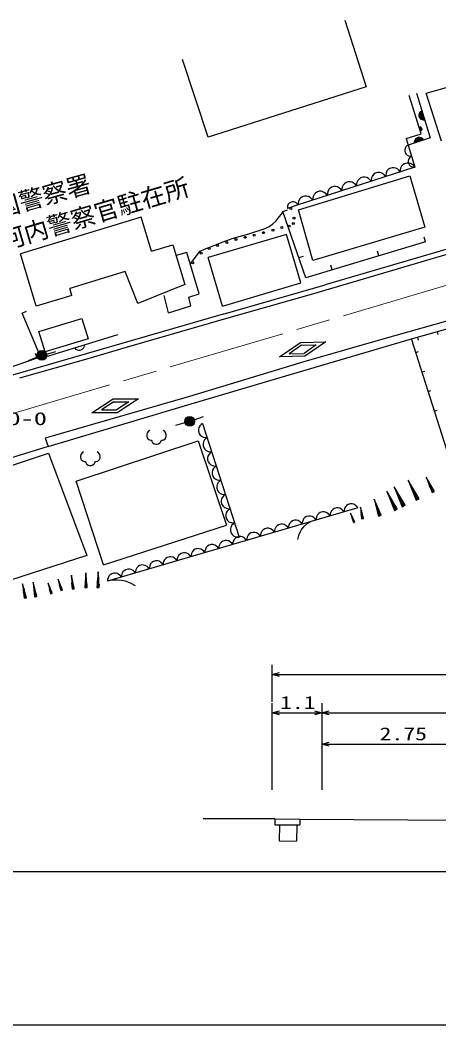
# Model space of a CAD drawing. Units: millimetres, scale not verified. Extents: x 40000 to 680000, y 20000 to 380000.
# Drawn here: x 111604 to 154499, y 205000 to 307832 of the extents above; entities that cross this region are included whole.
import ezdxf
from ezdxf.enums import TextEntityAlignment as Align

# ---------------------------------------------------------------- set-up
doc = ezdxf.new("R2010")
doc.units = ezdxf.units.MM
doc.header["$LTSCALE"] = 1000
doc.linetypes.add('CHAIN', pattern=[18.5, 12, -1.5, 3.5, -1.5])
for name, color, linetype, lineweight in [('M-BGD', 7, 'Continuous', 25), ('M-BMK', 2, 'CHAIN', 13), ('M-TTL-BAND', 7, 'Continuous', 25)]:
    doc.layers.add(name, color=color, linetype=linetype, lineweight=lineweight)
doc.layers.add('M-BMK-SRVR', color=3, linetype='Continuous')
doc.styles.add('ＭＳ ゴシック', font='')
doc.styles.get('ＭＳ ゴシック').set_extended_font_data('MS Gothic')

# ---------------------------------------------------------------- blocks, each defined once
blk = doc.blocks.new('BUHIN103')
at = {"color": 7, "linetype": 'Continuous', "lineweight": 25}
blk.add_line((0, 0), (461, 195), dxfattribs=at)
blk = doc.blocks.new('BUHIN109')
at = {"color": 7, "linetype": 'Continuous', "lineweight": 25}
blk.add_line((0, 0), (-161, 473), dxfattribs=at)
blk = doc.blocks.new('BUHIN111')
at = {"color": 7, "linetype": 'Continuous', "lineweight": 25}
blk.add_line((0, 0), (-144, 479), dxfattribs=at)
blk = doc.blocks.new('BUHIN112')
at = {"color": 7, "linetype": 'Continuous', "lineweight": 25}
blk.add_line((0, 0), (472, 165), dxfattribs=at)
blk = doc.blocks.new('BUHIN118')
at = {"color": 7, "linetype": 'Continuous', "lineweight": 25}
for radius in [498, 440, 382, 322, 265, 195, 135, 77.5, 15]:
    blk.add_circle((0, 0), radius, dxfattribs=at)
blk = doc.blocks.new('BUHIN119')
at = {"color": 7, "linetype": 'Continuous', "lineweight": 25}
blk.add_lwpolyline([(-688, 612), (-844, 532), (-964, 353), (-999, 198), (-1000, 43), (-965, -117), (-886, -233), (-771, -313), (-611, -348), (-536, -349), (-471, -469), (-392, -609), (-237, -729), (-82, -765), (68, -765), (193, -731), (348, -651), (423, -571), (464, -471), (529, -351), (609, -352), (764, -317), (879, -237), (960, -123), (1000, 37), (1001, 192), (961, 347), (841, 528), (687, 608)], dxfattribs=at)
blk = doc.blocks.new('BUHIN152')
at = {"color": 7, "linetype": 'Continuous', "lineweight": 25}
blk.add_circle((0, 0), 99.5, dxfattribs=at)
blk = doc.blocks.new('BUHIN153')
at = {"color": 7, "linetype": 'Continuous', "lineweight": 25}
blk.add_circle((0, 0), 99.5, dxfattribs=at)
blk = doc.blocks.new('BUHIN154')
at = {"color": 7, "linetype": 'Continuous', "lineweight": 25}
blk.add_circle((0, 0), 99.5, dxfattribs=at)
blk = doc.blocks.new('BUHIN235')
at = {"color": 7, "linetype": 'Continuous', "lineweight": 25}
blk.add_line((0, 0), (286, 91), dxfattribs=at)
blk = doc.blocks.new('BUHIN236')
at = {"color": 7, "linetype": 'Continuous', "lineweight": 25}
blk.add_line((0, 0), (82, -289), dxfattribs=at)
blk = doc.blocks.new('BUHIN238')
at = {"color": 7, "linetype": 'Continuous', "lineweight": 25}
blk.add_lwpolyline([(747, 241), (635, 395), (499, 512), (300, 629), (107, 666), (-87, 665), (-319, 590), (-476, 477), (-611, 334), (-704, 123), (-743, -50), (-747, -241)], dxfattribs=at)
blk = doc.blocks.new('BUHIN239')
at = {"color": 7, "linetype": 'Continuous', "lineweight": 25}
blk.add_lwpolyline([(-174, 567), (-291, 484), (-381, 382), (-472, 233), (-501, 88), (-503, -58), (-449, -234), (-366, -354), (-259, -458), (-101, -530), (30, -561), (174, -567)], dxfattribs=at)
blk = doc.blocks.new('BUHIN240')
at = {"color": 7, "linetype": 'Continuous', "lineweight": 25}
blk.add_lwpolyline([(712, 209), (611, 357), (485, 471), (300, 587), (118, 626), (-65, 631), (-286, 566), (-437, 463), (-569, 332), (-662, 135), (-703, -28), (-712, -209)], dxfattribs=at)
blk = doc.blocks.new('BUHIN241')
at = {"color": 7, "linetype": 'Continuous', "lineweight": 25}
blk.add_lwpolyline([(-234, 728), (-384, 620), (-498, 487), (-612, 293), (-648, 105), (-648, -84), (-575, -309), (-466, -463), (-327, -595), (-121, -685), (48, -723), (234, -728)], dxfattribs=at)
blk = doc.blocks.new('BUHIN317')
at = {"color": 7, "linetype": 'Continuous', "lineweight": 25}
blk.add_lwpolyline([(750, -216), (0, 0), (750, 214)], dxfattribs=at)
blk = doc.blocks.new('BUHIN316')
at = {"color": 7, "linetype": 'Continuous', "lineweight": 25}
blk.add_lwpolyline([(-750, 216), (0, 0), (-750, -214)], dxfattribs=at)

msp = doc.modelspace()

# ---------------------------------------------------------------- linework, layer by layer
at = {"layer": 'M-BGD'}
for p, q in [((144878, 307832), (147062, 301008)), ((130879, 295838), (128221, 303815)), ((153199, 300337), (158483, 301861)), ((147062, 301008), (130879, 295838)), ((152200, 300350), (153611, 295773)), ((154765, 295427), (153199, 300337)), ((152688, 296201), (151449, 300127)), ((152696, 297681), (152518, 298259)), ((152559, 298337), (152773, 297642)), ((152848, 297612), (152605, 298398)), ((152653, 298455), (152919, 297595)), ((152986, 297589), (152706, 298497)), ((152493, 298128), (152602, 297772)), ((151137, 295730), (152688, 296201)), ((152493, 296924), (152635, 296471)), ((152661, 296492), (152526, 296921)), ((152562, 296913), (152685, 296520)), ((152708, 296551), (152599, 296898)), ((152638, 296879), (152729, 296590)), ((152741, 296656), (152685, 296833)), ((151137, 295730), (151333, 295049)), ((153611, 295773), (151333, 295049)), ((152001, 295327), (152906, 295615)), ((152863, 295667), (152005, 295394)), ((152022, 295465), (152806, 295714)), ((152744, 295760), (152051, 295540)), ((152089, 295617), (152666, 295801)), ((152535, 295825), (152180, 295712)), ((151333, 295049), (152030, 292782)), ((152030, 292782), (140080, 288920)), ((140130, 288424), (151536, 291910)), ((151536, 291910), (153061, 286631)), ((140080, 288920), (138976, 288562)), ((141598, 283216), (140130, 288424)), ((124011, 287664), (111633, 283918)), ((125066, 284180), (124011, 287664)), ((138890, 285879), (130879, 283527)), ((140365, 280932), (138890, 285879)), ((153061, 286631), (141598, 283216)), ((161021, 286064), (142834, 280728)), ((141439, 279798), (161160, 285584)), ((113261, 278540), (111633, 283918)), ((125066, 284180), (127239, 284837)), ((127239, 284837), (128469, 280769)), ((128677, 284062), (127574, 283729)), ((129960, 279809), (128677, 284062)), ((132341, 278540), (130879, 283527)), ((122354, 282095), (116687, 280380)), ((123660, 278839), (122354, 282095)), ((128469, 280769), (123660, 278839)), ((132341, 278540), (140365, 280932)), ((116909, 279644), (116687, 280380)), ((128893, 279485), (129960, 279809)), ((132411, 277735), (142834, 280728)), ((132550, 277255), (141439, 279798)), ((116909, 279644), (113261, 278540)), ((126817, 277890), (126345, 279648)), ((129102, 278601), (128893, 279485)), ((132411, 277735), (87921, 264899)), ((113751, 273238), (111802, 277848)), ((126817, 277890), (129102, 278601)), ((113539, 275960), (117940, 277294)), ((117940, 277294), (118568, 275219)), ((122497, 274366), (132550, 277255)), ((155406, 277052), (148767, 275192)), ((114167, 273886), (113539, 275960)), ((113751, 273238), (121618, 275670)), ((118568, 275219), (114167, 273886)), ((138171, 273371), (140320, 274854)), ((138813, 271419), (151696, 275207)), ((140320, 274854), (142929, 274908)), ((140416, 274556), (141936, 274587)), ((148767, 275192), (140655, 272854)), ((141936, 274587), (140685, 273724)), ((142929, 274908), (140781, 273426)), ((114315, 273652), (115277, 273925)), ((118560, 273185), (122497, 274366)), ((140416, 274556), (139165, 273692)), ((139165, 273692), (140685, 273724)), ((113358, 273226), (103486, 269871)), ((111574, 271207), (118560, 273185)), ((113369, 273332), (112439, 272963)), ((140655, 272854), (128938, 269316)), ((140781, 273426), (138171, 273371)), ((128537, 268394), (138813, 271419)), ((128938, 269316), (114179, 265051)), ((114482, 264182), (128537, 268394)), ((118945, 267650), (121133, 269073)), ((121221, 268772), (119947, 267943)), ((121133, 269073), (123743, 269056)), ((121221, 268772), (122741, 268762)), ((122741, 268762), (121467, 267934)), ((123743, 269056), (121555, 267633)), ((121555, 267633), (118945, 267650)), ((119947, 267943), (121467, 267934)), ((128492, 266629), (127532, 266351)), ((129443, 266937), (130385, 267274)), ((130285, 266559), (134028, 254912)), ((114179, 265051), (114482, 264182)), ((117358, 260629), (129850, 264776)), ((129850, 264776), (132741, 256152)), ((102414, 259526), (114526, 263501)), ((114482, 264182), (108134, 262232)), ((114526, 263501), (118436, 253039)), ((120154, 252100), (117358, 260629)), ((152291, 258814), (151447, 260568)), ((153903, 259562), (153250, 260917)), ((153388, 260554), (153872, 259547)), ((153449, 260584), (153934, 259577)), ((153849, 259536), (153538, 260183)), ((153964, 259591), (153653, 260238)), ((150076, 257760), (149249, 259424)), ((150875, 258146), (150009, 259890)), ((150192, 259422), (150836, 258127)), ((150271, 259462), (150915, 258166)), ((151624, 260098), (152252, 258794)), ((151704, 260136), (152331, 258833)), ((152222, 258780), (151819, 259618)), ((152371, 258852), (151967, 259689)), ((151991, 259145), (152177, 258759)), ((152224, 259257), (152410, 258871)), ((153671, 259818), (153815, 259519)), ((153851, 259905), (153995, 259606)), ((148436, 257142), (147919, 258648)), ((148018, 258249), (148402, 257130)), ((148086, 258273), (148470, 257153)), ((149424, 258978), (150038, 257741)), ((149499, 259015), (150113, 257778)), ((150010, 257727), (149615, 258522)), ((150151, 257797), (149756, 258592)), ((150006, 258182), (150189, 257816)), ((150806, 258112), (150393, 258945)), ((150954, 258186), (150541, 259018)), ((150571, 258474), (150762, 258090)), ((150803, 258589), (150993, 258205)), ((146197, 257909), (120561, 250396)), ((145809, 256468), (145474, 257287)), ((145578, 257084), (145827, 256476)), ((146664, 256816), (146487, 257864)), ((146509, 257590), (146640, 256812)), ((146622, 256809), (146538, 257309)), ((146556, 257598), (146688, 256820)), ((146711, 256824), (146627, 257324)), ((148376, 257121), (148130, 257840)), ((148224, 257440), (148338, 257108)), ((148504, 257165), (148257, 257884)), ((148424, 257509), (148538, 257177)), ((149785, 258073), (149968, 257706)), ((120154, 252100), (132741, 256152)), ((145541, 257069), (145790, 256461)), ((145776, 256455), (145616, 256846)), ((145682, 256627), (145755, 256446)), ((145846, 256483), (145686, 256874)), ((145790, 256671), (145864, 256491)), ((146557, 257036), (146596, 256805)), ((146696, 257059), (146735, 256828)), ((118436, 253039), (109433, 250144)), ((118342, 249789), (118346, 251116)), ((119590, 249797), (119594, 251213)), ((112131, 248707), (111890, 250012)), ((113186, 248866), (112979, 250177)), ((114807, 249163), (114511, 250090)), ((115849, 249499), (115527, 250511)), ((115587, 250244), (115826, 249492)), ((115633, 250258), (115872, 249506)), ((115809, 249486), (115655, 249970)), ((115895, 249514), (115741, 249997)), ((117035, 249650), (116878, 250879)), ((116891, 250559), (117007, 249646)), ((116987, 249644), (116912, 250230)), ((116921, 249910), (116955, 249640)), ((116946, 250566), (117063, 249653)), ((117091, 249657), (117016, 250244)), ((117084, 249931), (117118, 249660)), ((118257, 250082), (118256, 249789)), ((118290, 249789), (118291, 250423)), ((118315, 250775), (118312, 249789)), ((118375, 250775), (118372, 249789)), ((118402, 249789), (118404, 250422)), ((118433, 250081), (118432, 249789)), ((119499, 250110), (119498, 249798)), ((119534, 249798), (119536, 250474)), ((119561, 250849), (119558, 249797)), ((119625, 250849), (119622, 249797)), ((119654, 249797), (119656, 250473)), ((119687, 250109), (119686, 249797)), ((111922, 249671), (112101, 248702)), ((112079, 248697), (111964, 249321)), ((111981, 249682), (112160, 248712)), ((111993, 248979), (112046, 248691)), ((112190, 248718), (112075, 249341)), ((112166, 249011), (112219, 248723)), ((113003, 249835), (113157, 248861)), ((113134, 248858), (113035, 249484)), ((113055, 249141), (113101, 248852)), ((113062, 249845), (113216, 248870)), ((113245, 248875), (113147, 249501)), ((113229, 249169), (113275, 248880)), ((114566, 249845), (114786, 249156)), ((114608, 249859), (114828, 249169)), ((114770, 249151), (114629, 249594)), ((114681, 249348), (114747, 249144)), ((114849, 249176), (114708, 249619)), ((114805, 249387), (114870, 249183)), ((115712, 249701), (115783, 249478)), ((115847, 249744), (115918, 249521)), ((137431, 238065), (137431, 241864)), ((137431, 240864), (182722, 240864)), ((137431, 229070), (137431, 237932)), ((142495, 237932), (142495, 229070)), ((137431, 236932), (142495, 236932)), ((142495, 236932), (173878, 236932)), ((142495, 233734), (159019, 233734)), ((137683, 226077), (130344, 226097)), ((137683, 226077), (137681, 225471)), ((137681, 225471), (140257, 225464)), ((137683, 226077), (140259, 226070)), ((138157, 225469), (138153, 223824)), ((139933, 225465), (139928, 223819)), ((140259, 226070), (140257, 225464)), ((140259, 226070), (178185, 225806)), ((138153, 223824), (139928, 223819)), ((74622, 220705), (355661, 220705))]:
    msp.add_line(p, q, dxfattribs=at)
for points in [[(153053, 297584), (152931, 297588), (152821, 297614), (152687, 297675), (152597, 297763), (152527, 297864), (152481, 298012), (152482, 298135), (152507, 298258), (152584, 298384), (152659, 298470), (152758, 298539)], [(152459, 296926), (152520, 296924), (152575, 296911), (152642, 296882), (152687, 296838), (152723, 296788), (152746, 296714), (152746, 296652), (152734, 296591), (152696, 296528), (152659, 296484), (152609, 296449)], [(151996, 295260), (151999, 295381), (152024, 295492), (152084, 295626), (152170, 295717), (152271, 295788), (152419, 295835), (152542, 295835), (152665, 295811), (152791, 295736), (152878, 295661), (152949, 295563)], [(152462, 258853), (151354, 260761), (152154, 258705)], [(154035, 259592), (153178, 261067), (153797, 259478)], [(150238, 257799), (149158, 259608), (149946, 257654)], [(151045, 258188), (149914, 260082), (150740, 258036)], [(148578, 257157), (147862, 258814), (148314, 257066)], [(145887, 256481), (145437, 257378), (145743, 256423)], [(146759, 256811), (146468, 257979), (146576, 256780)], [(117146, 249639), (116861, 251014), (116931, 249612)], [(118458, 249762), (118346, 251263), (118226, 249763)], [(119714, 249769), (119594, 251369), (119466, 249770)], [(112250, 248702), (111863, 250156), (112021, 248660)], [(113305, 248858), (112956, 250322), (113075, 248822)], [(114894, 249170), (114479, 250193), (114731, 249119)], [(115944, 249507), (115491, 250623), (115767, 249451)]]:
    msp.add_lwpolyline(points, close=True, dxfattribs=at)
for points in [[(140080, 288920), (139997, 289033), (139896, 289119), (139749, 289206), (139606, 289233), (139463, 289232), (139292, 289177), (139176, 289093), (139076, 288988), (139007, 288831), (138979, 288703), (138976, 288562)], [(129042, 282871), (129527, 283542), (130060, 284174), (130478, 284395), (130944, 284572), (132130, 285054), (133325, 285474), (135016, 285961), (136715, 286513), (137106, 286706), (137469, 286954), (137825, 287292), (138149, 287685), (138364, 287981), (138574, 288285)], [(153130, 285140), (140884, 281459), (138519, 288233)], [(155293, 263849), (151696, 275207), (158344, 277096)], [(118162, 274602), (118158, 274480), (118129, 274369), (118071, 274236), (117984, 274146), (117882, 274078), (117734, 274032), (117611, 274031), (117488, 274056), (117363, 274132), (117276, 274207), (117207, 274306)], [(141406, 256505), (140986, 256264), (140617, 255982), (140421, 255747), (140272, 255475), (140131, 255087), (140017, 254677)], [(123420, 249944), (122917, 250207), (122392, 250413), (121977, 250494), (121549, 250516), (121215, 250508), (120878, 250489)]]:
    msp.add_lwpolyline(points, dxfattribs=at)
for centre in [(139320, 288538), (139588, 287023), (139657, 287565), (138411, 286597), (139157, 286753), (131817, 284772), (130142, 283985), (130980, 284458), (129303, 282993)]:
    msp.add_circle(centre, 99.5, dxfattribs=at)
at = {"layer": 'M-BMK'}
msp.add_line((73761, 256617), (168767, 284674), dxfattribs=at)
at = {"layer": 'M-TTL-BAND'}
msp.add_line((40000, 205000), (579000, 205000), dxfattribs=at)

# ---------------------------------------------------------------- block references
at = {"layer": 'M-BGD'}
for name, p in [('BUHIN239', (151507, 294482)), ('BUHIN238', (151283, 292541)), ('BUHIN239', (151856, 293349)), ('BUHIN238', (148295, 291575)), ('BUHIN238', (149789, 292058)), ('BUHIN238', (145308, 290610)), ('BUHIN238', (146802, 291092)), ('BUHIN238', (142320, 289644)), ('BUHIN238', (143814, 290127)), ('BUHIN238', (140827, 289161)), ('BUHIN112', (138519, 288233)), ('BUHIN153', (135573, 285824)), ('BUHIN154', (136539, 286076)), ('BUHIN154', (137506, 286328)), ('BUHIN152', (132767, 285075)), ('BUHIN152', (133718, 285377)), ('BUHIN153', (134645, 285601)), ('BUHIN111', (153130, 285140)), ('BUHIN111', (148350, 283703)), ('BUHIN112', (140164, 283522)), ('BUHIN111', (143571, 282266)), ('BUHIN103', (111802, 277848)), ('BUHIN236', (154320, 275952)), ('BUHIN236', (152308, 275381)), ('BUHIN109', (113358, 273226)), ('BUHIN118', (113833, 273516)), ('BUHIN235', (152136, 273819)), ('BUHIN103', (113751, 273238)), ('BUHIN235', (152767, 271825)), ('BUHIN235', (153399, 269831)), ('BUHIN235', (154030, 267837)), ('BUHIN118', (128973, 266768)), ('BUHIN241', (130519, 265831)), ('BUHIN119', (125572, 265207)), ('BUHIN241', (130987, 264375)), ('BUHIN119', (118799, 263023)), ('BUHIN241', (131455, 262919)), ('BUHIN241', (131923, 261464)), ('BUHIN241', (132390, 260008)), ('BUHIN241', (132858, 258552)), ('BUHIN240', (145485, 257700)), ('BUHIN241', (133326, 257096)), ('BUHIN240', (142636, 256865)), ('BUHIN240', (144060, 257283)), ('BUHIN241', (133794, 255640)), ('BUHIN240', (138364, 255613)), ('BUHIN240', (139788, 256030)), ('BUHIN240', (141212, 256448)), ('BUHIN240', (135515, 254778)), ('BUHIN240', (136939, 255196)), ('BUHIN240', (131243, 253526)), ('BUHIN240', (132667, 253944)), ('BUHIN240', (134091, 254361)), ('BUHIN240', (128394, 252691)), ('BUHIN240', (129818, 253109)), ('BUHIN240', (124122, 251439)), ('BUHIN240', (125546, 251857)), ('BUHIN240', (126970, 252274)), ('BUHIN240', (121273, 250604)), ('BUHIN240', (122697, 251022)), ('BUHIN317', (137431, 240864)), ('BUHIN317', (137431, 236932)), ('BUHIN316', (142495, 236932)), ('BUHIN317', (142495, 236932)), ('BUHIN317', (142495, 233734))]:
    msp.add_blockref(name, p, dxfattribs=at)

# ---------------------------------------------------------------- texts
at = {"layer": 'M-BGD', "style": 'ＭＳ ゴシック'}
for s, rotation, p in [('岩国警察署', 15.7, (107125, 286383)), ('北河内警察官駐在所', 16.5, (107671, 283054))]:
    msp.add_text(s, height=1833, rotation=rotation, dxfattribs=at).set_placement(p, align=Align.BOTTOM_LEFT)
at = {"layer": 'M-BGD', "style": 'ＭＳ ゴシック', "width": 1.35}
for s, p in [('1.1', (138230, 236932)), ('2.75', (148425, 233734))]:
    msp.add_text(s, height=1320, dxfattribs=at).set_placement(p, align=Align.BOTTOM_LEFT)
at = {"layer": 'M-BMK-SRVR', "style": 'ＭＳ ゴシック', "width": 1.5}
msp.add_text('187-6-0-0', height=1320, dxfattribs=at).set_placement((102233, 265989), align=Align.BOTTOM_LEFT)

doc.saveas('drawing.dxf')
